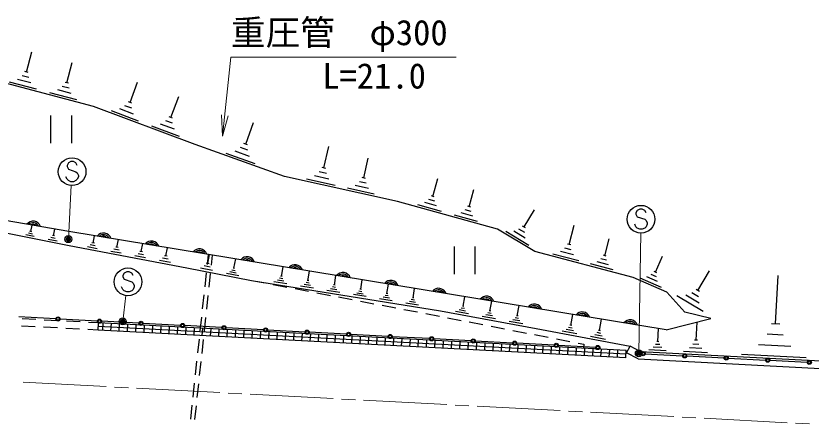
# Model space of a CAD drawing. Units: millimetres, scale not verified. Extents: x 40000 to 680000, y 20000 to 380000.
# Drawn here: x 279860 to 337227, y 295227 to 324800 of the extents above; entities that cross this region are included whole.
import ezdxf
from ezdxf.enums import TextEntityAlignment as Align

# ---------------------------------------------------------------- set-up
doc = ezdxf.new("R2010")
doc.units = ezdxf.units.MM
doc.header["$LTSCALE"] = 1000
doc.header["$PDMODE"] = 32
doc.header["$PDSIZE"] = 500
doc.linetypes.add('CHAIN', pattern=[18.5, 12, -1.5, 3.5, -1.5])
for name, color, linetype, lineweight in [('M-BGD', 7, 'Continuous', 25), ('M-BMK', 2, 'CHAIN', 13), ('M-STR-HTXT', 7, 'Continuous', 13), ('M-STR-STRC', 7, 'Continuous', 25)]:
    doc.layers.add(name, color=color, linetype=linetype, lineweight=lineweight)
doc.styles.add('ＭＳ ゴシック', font='')
doc.styles.get('ＭＳ ゴシック').set_extended_font_data('MS Gothic')

# ---------------------------------------------------------------- blocks, each defined once
blk = doc.blocks.new('open_arrow')
at = {"color": 0, "linetype": 'Continuous', "lineweight": -2}
blk.add_lwpolyline([(7.5, 1.25), (0, 0), (7.5, -1.25)], dxfattribs=at)

msp = doc.modelspace()

# ---------------------------------------------------------------- linework, layer by layer
at = {"layer": 'M-BGD'}
for p, q in [((280631, 320748), (281016, 322209)), ((283536, 319978), (283919, 321432)), ((280753, 320716), (280509, 320780)), ((280947, 319970), (279973, 320227)), ((280789, 320359), (280302, 320487)), ((281349, 319517), (279400, 320030)), ((283693, 319590), (283208, 319718)), ((283657, 319946), (283415, 320009)), ((288092, 318556), (288639, 320011)), ((284250, 318753), (282311, 319263)), ((283851, 319203), (282881, 319459)), ((291042, 317483), (291606, 318985)), ((288213, 318511), (287971, 318602)), ((288697, 317222), (286757, 317951)), ((288334, 317727), (287364, 318092)), ((288213, 318142), (287728, 318324)), ((282365, 317629), (282365, 315629)), ((283865, 317629), (283865, 315629)), ((291167, 317055), (290666, 317244)), ((291167, 317436), (290917, 317530)), ((291667, 316106), (289665, 316858)), ((291292, 316628), (290291, 317004)), ((296446, 315556), (297002, 317119)), ((296576, 315509), (296315, 315602)), ((296719, 314675), (295677, 315046)), ((296582, 315115), (296061, 315301)), ((302081, 313836), (302427, 315391)), ((297117, 314142), (295032, 314884)), ((304958, 313115), (305278, 314554)), ((302210, 313807), (301951, 313865)), ((302446, 313029), (301409, 313260)), ((302263, 313432), (301745, 313548)), ((302887, 312568), (300813, 313029)), ((305127, 312742), (304647, 312848)), ((305078, 313088), (304838, 313141)), ((309938, 311788), (310291, 313072)), ((283670, 309258), (264813, 312517)), ((305704, 311942), (303786, 312369)), ((305296, 312368), (304336, 312582)), ((312563, 311043), (312907, 312293)), ((310073, 311444), (309646, 311562)), ((310045, 311759), (309831, 311818)), ((310558, 310697), (308847, 311168)), ((310209, 311100), (309353, 311336)), ((312668, 311014), (312459, 311071)), ((313168, 309980), (311500, 310438)), ((312827, 310372), (311994, 310601)), ((312695, 310707), (312279, 310822)), ((316522, 309581), (317264, 310823)), ((281019, 309240), (280866, 309271)), ((280942, 309255), (281034, 309714)), ((282571, 308948), (282668, 309432)), ((326765, 302166), (283670, 309258)), ((316854, 308257), (315198, 309248)), ((316606, 308781), (315778, 309276)), ((316564, 309181), (316150, 309428)), ((316625, 309519), (316418, 309642)), ((319777, 308314), (320145, 309708)), ((281187, 308889), (280575, 309011)), ((281064, 309072), (280759, 309133)), ((282829, 308561), (282184, 308690)), ((282700, 308754), (282378, 308819)), ((282652, 308932), (282491, 308964)), ((285432, 308426), (285530, 308952)), ((287150, 308120), (287253, 308669)), ((322341, 307513), (322663, 308734)), ((285717, 308009), (285015, 308141)), ((285574, 308217), (285223, 308283)), ((285519, 308409), (285344, 308442)), ((287241, 308102), (287058, 308137)), ((288899, 307808), (289006, 308380)), ((290680, 307490), (290791, 308086)), ((311480, 308173), (311480, 306173)), ((312980, 308173), (312980, 306173)), ((319928, 307942), (319463, 308065)), ((319893, 308283), (319661, 308344)), ((287447, 307685), (286715, 307822)), ((287299, 307902), (286932, 307971)), ((289209, 307354), (288446, 307498)), ((289054, 307581), (288672, 307653)), ((288994, 307790), (288803, 307826)), ((290779, 307472), (290580, 307509)), ((293677, 306866), (293756, 307598)), ((293698, 306946), (293823, 307587)), ((293975, 306832), (294053, 307550)), ((320462, 307139), (318602, 307629)), ((320079, 307571), (319149, 307816)), ((322443, 307487), (322240, 307540)), ((291003, 307018), (290208, 307167)), ((290841, 307254), (290444, 307329)), ((293805, 306925), (293592, 306967)), ((295584, 306602), (295715, 307276)), ((322605, 306864), (321791, 307078)), ((322473, 307189), (322066, 307296)), ((325996, 306325), (326500, 307477)), ((294043, 306435), (293188, 306602)), ((293871, 306690), (293443, 306774)), ((295750, 306258), (295300, 306346)), ((295667, 306430), (295442, 306474)), ((295640, 306591), (295527, 306613)), ((299017, 306016), (299129, 306714)), ((300929, 305706), (301040, 306400)), ((322940, 306485), (321313, 306914)), ((326092, 306283), (325900, 306367)), ((329049, 305008), (329895, 306424)), ((293505, 305276), (293612, 306270)), ((293803, 305242), (293910, 306236)), ((295946, 306064), (295046, 306240)), ((299109, 305842), (298876, 305880)), ((299076, 306007), (298959, 306026)), ((302835, 305397), (302945, 306086)), ((304734, 305089), (304844, 305773)), ((326429, 305220), (324892, 305892)), ((326157, 305644), (325388, 305980)), ((326076, 305984), (325692, 306152)), ((334671, 302590), (334852, 306090)), ((296851, 305735), (297833, 305548)), ((298423, 305436), (299405, 305249)), ((299408, 305476), (298477, 305626)), ((299200, 305669), (298735, 305743)), ((301317, 305170), (300392, 305318)), ((301110, 305361), (300648, 305435)), ((301020, 305533), (300789, 305571)), ((300987, 305697), (300871, 305715)), ((302925, 305225), (302695, 305262)), ((302892, 305388), (302777, 305406)), ((306629, 304781), (306738, 305462)), ((293333, 303685), (293440, 304679)), ((293631, 303651), (293738, 304645)), ((299995, 305137), (300977, 304950)), ((301566, 304838), (302549, 304651)), ((303220, 304864), (302301, 305011)), ((303015, 305054), (302556, 305128)), ((305118, 304559), (304205, 304706)), ((304914, 304748), (304457, 304821)), ((304824, 304918), (304596, 304955)), ((304791, 305079), (304677, 305098)), ((306718, 304612), (306491, 304648)), ((306685, 304772), (306572, 304790)), ((308517, 304475), (308626, 305151)), ((329429, 303500), (327541, 304628)), ((329145, 304097), (328201, 304661)), ((329097, 304552), (328625, 304834)), ((329167, 304938), (328931, 305079)), ((303138, 304539), (304121, 304352)), ((304710, 304240), (305692, 304053)), ((307009, 304255), (306102, 304401)), ((306807, 304442), (306353, 304515)), ((308895, 303952), (307994, 304097)), ((308694, 304138), (308243, 304211)), ((308605, 304307), (308380, 304343)), ((308573, 304466), (308461, 304484)), ((312128, 303867), (312255, 304554)), ((314061, 303524), (314193, 304235)), ((306282, 303941), (307264, 303754)), ((307854, 303641), (308836, 303455)), ((312501, 303324), (311585, 303493)), ((312300, 303519), (311842, 303604)), ((312214, 303693), (311985, 303735)), ((312185, 303856), (312070, 303877)), ((314120, 303513), (314002, 303535)), ((316026, 303176), (316162, 303911)), ((281302, 302903), (280303, 302955)), ((293161, 302094), (293268, 303088)), ((293459, 302060), (293566, 303054)), ((309425, 303342), (310408, 303155)), ((310997, 303041), (311979, 302851)), ((314447, 302963), (313500, 303138)), ((314239, 303165), (313766, 303252)), ((314150, 303344), (313913, 303388)), ((316118, 302991), (315874, 303036)), ((316087, 303165), (315965, 303188)), ((319891, 302489), (320038, 303273)), ((321960, 302119), (322112, 302931)), ((326765, 302166), (330005, 302981)), ((281257, 302385), (280258, 302436)), ((282855, 302302), (281856, 302353)), ((282900, 302820), (281901, 302872)), ((284498, 302737), (283499, 302789)), ((285818, 302668), (285097, 302706)), ((285791, 302149), (285818, 302668)), ((323881, 300418), (285805, 302409)), ((323894, 300678), (285818, 302668)), ((286119, 302132), (286146, 302651)), ((286718, 302101), (286745, 302620)), ((287317, 302069), (287344, 302589)), ((287916, 302038), (287944, 302557)), ((288516, 302007), (288543, 302526)), ((289115, 301975), (289142, 302495)), ((289714, 301944), (289741, 302463)), ((290313, 301913), (290340, 302432)), ((290912, 301881), (290939, 302401)), ((291511, 301850), (291539, 302369)), ((292111, 301819), (292138, 302338)), ((312568, 302737), (313549, 302547)), ((314138, 302433), (315120, 302243)), ((316425, 302596), (315446, 302778)), ((316211, 302805), (315721, 302895)), ((319989, 302290), (319727, 302339)), ((319956, 302476), (319825, 302501)), ((328929, 301421), (328997, 302727)), ((334962, 302575), (334379, 302605)), ((284453, 302219), (283454, 302270)), ((285791, 302149), (285052, 302187)), ((323867, 300158), (285791, 302149)), ((292710, 301787), (292737, 302307)), ((293309, 301756), (293336, 302275)), ((293908, 301725), (293935, 302244)), ((294507, 301693), (294535, 302213)), ((295107, 301662), (295134, 302181)), ((295706, 301631), (295733, 302150)), ((296305, 301599), (296332, 302119)), ((296904, 301568), (296931, 302087)), ((297503, 301537), (297530, 302056)), ((298102, 301505), (298130, 302025)), ((298702, 301474), (298729, 301993)), ((299301, 301443), (299328, 301962)), ((299900, 301411), (299927, 301931)), ((300499, 301380), (300526, 301899)), ((301098, 301349), (301126, 301868)), ((301698, 301317), (301725, 301837)), ((302297, 301286), (302324, 301805)), ((302896, 301255), (302923, 301774)), ((315709, 302128), (316691, 301938)), ((317280, 301824), (318262, 301634)), ((320315, 301868), (319270, 302064)), ((320087, 302091), (319564, 302189)), ((322163, 301707), (321621, 301809)), ((322061, 301913), (321791, 301964)), ((322028, 302106), (321892, 302132)), ((326176, 301317), (326225, 302254)), ((335214, 301782), (334047, 301843)), ((292988, 300504), (293096, 301498)), ((293287, 300470), (293394, 301464)), ((303495, 301223), (303522, 301743)), ((304094, 301192), (304121, 301711)), ((304693, 301161), (304721, 301680)), ((305293, 301129), (305320, 301649)), ((305892, 301098), (305919, 301617)), ((306491, 301067), (306518, 301586)), ((307090, 301036), (307117, 301555)), ((307689, 301004), (307717, 301523)), ((308289, 300973), (308316, 301492)), ((308888, 300942), (308915, 301461)), ((309487, 300910), (309514, 301430)), ((310086, 300879), (310113, 301398)), ((310685, 300848), (310712, 301367)), ((311284, 300816), (311312, 301336)), ((311884, 300785), (311911, 301304)), ((312483, 300754), (312510, 301273)), ((313082, 300722), (313109, 301242)), ((313681, 300691), (313708, 301210)), ((318851, 301520), (319833, 301330)), ((320422, 301215), (320843, 301134)), ((322400, 301476), (321317, 301679)), ((326254, 301313), (326098, 301322)), ((329038, 301416), (328820, 301427)), ((314280, 300660), (314308, 301179)), ((314880, 300628), (314907, 301148)), ((315479, 300597), (315506, 301116)), ((316078, 300566), (316105, 301085)), ((316677, 300534), (316704, 301054)), ((317276, 300503), (317303, 301022)), ((317875, 300472), (317903, 300991)), ((318475, 300440), (318502, 300960)), ((319074, 300409), (319101, 300928)), ((319673, 300378), (319700, 300897)), ((320272, 300346), (320299, 300866)), ((320843, 301134), (320817, 300853)), ((320871, 300315), (320899, 300834)), ((321471, 300284), (321498, 300803)), ((322070, 300252), (322097, 300772)), ((322669, 300221), (322696, 300740)), ((323268, 300190), (323295, 300709)), ((323867, 300158), (323894, 300678)), ((323910, 300505), (324167, 300991)), ((324894, 300608), (324167, 300991)), ((326768, 300660), (325519, 300725)), ((326467, 300885), (325842, 300917)), ((326321, 301101), (326009, 301117)), ((329334, 300818), (328463, 300863)), ((329132, 301120), (328696, 301142)), ((335757, 300974), (333423, 301095)), ((324744, 300065), (323910, 300505)), ((329755, 300505), (328013, 300596)), ((336883, 300136), (332216, 300378)), ((292816, 298913), (292924, 299907)), ((293114, 298879), (293222, 299873)), ((292644, 297322), (292752, 298316)), ((292942, 297288), (293050, 298282)), ((292472, 295731), (292580, 296726)), ((292770, 295697), (292878, 296692))]:
    msp.add_line(p, q, dxfattribs=at)
for points in [[(307382, 311415), (299248, 313224), (292800, 315520), (285456, 318280), (272291, 321748)], [(264935, 311650), (270846, 310701), (278016, 309368), (283695, 308235), (292181, 306645), (296851, 305735), (310499, 303542), (317398, 302263), (324167, 300991)], [(330005, 302981), (328115, 303446), (326811, 304889), (324389, 305948), (317297, 307818), (314602, 309430), (307382, 311415)], [(324894, 300608), (338403, 299906), (416514, 295776)], [(324744, 300065), (338374, 299357), (416485, 295227)]]:
    msp.add_lwpolyline(points, dxfattribs=at)
for centre, radius, start, end in [((281094, 309433), 567, 18.26817, 142.1232), ((281094, 309433), 453, 26.22757, 134.16381), ((281094, 309433), 340, 41.85294, 118.53844), ((286180, 308575), 567, 18.72606, 142.58109), ((286180, 308575), 453, 26.68545, 134.62169), ((286180, 308575), 340, 42.31082, 118.99632), ((289634, 308007), 567, 18.72606, 142.58109), ((289634, 308007), 453, 26.68545, 134.62169), ((289634, 308007), 340, 42.31082, 118.99632), ((293087, 307438), 567, 18.72606, 142.58109), ((293087, 307438), 453, 26.68545, 134.62169), ((293087, 307438), 340, 42.31082, 118.99632), ((296541, 306870), 567, 18.72606, 142.58109), ((296541, 306870), 453, 26.68545, 134.62169), ((296541, 306870), 340, 42.31082, 118.99632), ((299994, 306301), 567, 18.72606, 142.58109), ((299994, 306301), 453, 26.68545, 134.62169), ((299994, 306301), 340, 42.31082, 118.99632), ((303448, 305733), 567, 18.72606, 142.58109), ((303448, 305733), 453, 26.68545, 134.62169), ((303448, 305733), 340, 42.31082, 118.99632), ((306901, 305165), 567, 18.72606, 142.58109), ((306901, 305165), 453, 26.68545, 134.62169), ((306901, 305165), 340, 42.31082, 118.99632), ((310355, 304596), 567, 18.72606, 142.58109), ((310355, 304596), 453, 26.68545, 134.62169), ((310355, 304596), 340, 42.31082, 118.99632), ((313808, 304028), 567, 18.72606, 142.58109), ((313808, 304028), 453, 26.68545, 134.62169), ((313808, 304028), 340, 42.31082, 118.99632), ((317262, 303459), 567, 18.72606, 142.58109), ((317262, 303459), 453, 26.68545, 134.62169), ((317262, 303459), 340, 42.31082, 118.99632), ((320715, 302891), 567, 18.72606, 142.58109), ((320715, 302891), 453, 26.68545, 134.62169), ((320715, 302891), 340, 42.31082, 118.99632), ((324169, 302323), 567, 18.72606, 142.58109), ((324169, 302323), 453, 26.68545, 134.62169), ((324169, 302323), 340, 42.31082, 118.99632)]:
    msp.add_arc(centre, radius, start, end, dxfattribs=at)
at = {"layer": 'M-BMK'}
for p, q in [((280381, 298392), (286373, 298074)), ((286972, 298043), (287971, 297990)), ((288570, 297958), (294561, 297641)), ((295161, 297609), (296159, 297556)), ((296758, 297524), (302750, 297207)), ((303349, 297176), (304348, 297123)), ((304947, 297091), (310938, 296774)), ((311538, 296742), (312536, 296689)), ((313135, 296657), (319127, 296340)), ((319726, 296308), (320725, 296255)), ((321324, 296224), (327315, 295907)), ((327915, 295875), (328913, 295822)), ((329512, 295790), (335504, 295473)), ((336103, 295441), (337102, 295388))]:
    msp.add_line(p, q, dxfattribs=at)
at = {"layer": 'M-STR-HTXT'}
for p, q in [((283643, 308705), (283835, 312602)), ((324797, 300474), (324936, 309158)), ((287567, 302775), (287797, 304638))]:
    msp.add_line(p, q, dxfattribs=at)
msp.add_lwpolyline([(294774, 316139), (295373, 321837), (311623, 321837)], dxfattribs=at)
at = {"layer": 'M-STR-STRC'}
for p, q in [((283642, 314206), (283551, 314024)), ((283551, 314024), (283551, 313933)), ((283551, 313933), (283642, 313751)), ((283824, 314297), (283642, 314206)), ((284006, 314297), (283824, 314297)), ((284188, 314206), (284006, 314297)), ((284279, 314024), (284188, 314206)), ((283642, 313751), (284188, 313570)), ((284188, 313570), (284279, 313479)), ((284279, 313479), (284369, 313297)), ((284369, 313297), (284369, 313206)), ((283551, 313024), (283460, 313206)), ((283642, 312933), (283551, 313024)), ((283824, 312842), (283642, 312933)), ((284006, 312842), (283824, 312842)), ((284188, 312933), (284006, 312842)), ((284279, 313024), (284188, 312933)), ((284369, 313206), (284279, 313024)), ((324683, 310779), (324592, 310597)), ((324592, 310597), (324592, 310506)), ((324592, 310506), (324683, 310324)), ((324865, 310870), (324683, 310779)), ((325047, 310870), (324865, 310870)), ((325229, 310779), (325047, 310870)), ((325319, 310597), (325229, 310779)), ((324683, 310324), (325229, 310142)), ((325229, 310142), (325319, 310051)), ((325319, 310051), (325410, 309870)), ((325410, 309870), (325410, 309779)), ((324592, 309597), (324501, 309779)), ((324683, 309506), (324592, 309597)), ((324865, 309415), (324683, 309506)), ((325047, 309415), (324865, 309415)), ((325229, 309506), (325047, 309415)), ((325319, 309597), (325229, 309506)), ((325410, 309779), (325319, 309597)), ((287853, 306353), (287671, 306262)), ((288035, 306353), (287853, 306353)), ((288217, 306262), (288035, 306353)), ((287671, 306262), (287580, 306080)), ((287580, 306080), (287580, 305989)), ((287580, 305989), (287671, 305808)), ((287671, 305808), (288217, 305626)), ((288308, 306080), (288217, 306262)), ((287580, 305080), (287489, 305262)), ((288217, 305626), (288308, 305535)), ((288308, 305535), (288398, 305353)), ((288398, 305262), (288308, 305080)), ((288398, 305353), (288398, 305262)), ((287671, 304989), (287580, 305080)), ((287853, 304898), (287671, 304989)), ((288035, 304898), (287853, 304898)), ((288217, 304989), (288035, 304898)), ((288308, 305080), (288217, 304989)), ((282744, 302960), (280061, 303102)), ((285740, 302801), (283043, 302944)), ((288735, 302642), (286039, 302785)), ((291731, 302483), (289035, 302626)), ((294727, 302325), (292031, 302468)), ((297723, 302166), (295027, 302309)), ((300719, 302007), (298022, 302150)), ((303714, 301848), (301018, 301991)), ((306710, 301689), (304014, 301832)), ((309706, 301530), (307010, 301673)), ((312702, 301371), (310006, 301514)), ((315698, 301213), (313001, 301356)), ((318693, 301054), (315997, 301197)), ((321689, 300895), (318993, 301038)), ((325262, 300438), (327959, 300298)), ((328258, 300283), (330955, 300143)), ((331254, 300127), (333951, 299987)), ((334250, 299972), (336946, 299832))]:
    msp.add_line(p, q, dxfattribs=at)
for centre, radius in [((283915, 313570), 1000), ((324956, 310142), 1000), ((283643, 308705), 150), ((283643, 308705), 120), ((283643, 308705), 90), ((283643, 308705), 60), ((283643, 308705), 30), ((283643, 308705), 20), ((287944, 305626), 1000), ((282894, 302952), 150), ((282894, 302952), 120), ((282894, 302952), 100), ((282894, 302952), 100), ((282894, 302952), 100), ((282894, 302952), 100), ((285889, 302793), 150), ((285889, 302793), 120), ((287567, 302775), 150), ((285889, 302793), 100), ((285889, 302793), 100), ((285889, 302793), 100), ((285889, 302793), 100), ((287567, 302775), 120), ((287567, 302775), 90), ((287567, 302775), 60), ((287567, 302775), 30), ((287567, 302775), 20), ((288885, 302634), 150), ((288885, 302634), 120), ((288885, 302634), 100), ((288885, 302634), 100), ((288885, 302634), 100), ((288885, 302634), 100), ((291881, 302476), 150), ((291881, 302476), 120), ((291881, 302476), 100), ((291881, 302476), 100), ((291881, 302476), 100), ((291881, 302476), 100), ((294877, 302317), 150), ((294877, 302317), 120), ((294877, 302317), 100), ((294877, 302317), 100), ((294877, 302317), 100), ((294877, 302317), 100), ((297873, 302158), 150), ((297873, 302158), 120), ((297873, 302158), 100), ((297873, 302158), 100), ((297873, 302158), 100), ((297873, 302158), 100), ((300868, 301999), 150), ((300868, 301999), 120), ((300868, 301999), 100), ((300868, 301999), 100), ((300868, 301999), 100), ((300868, 301999), 100), ((303864, 301840), 150), ((303864, 301840), 120), ((303864, 301840), 100), ((303864, 301840), 100), ((303864, 301840), 100), ((303864, 301840), 100), ((306860, 301681), 150), ((306860, 301681), 120), ((306860, 301681), 100), ((306860, 301681), 100), ((306860, 301681), 100), ((306860, 301681), 100), ((309856, 301522), 150), ((309856, 301522), 120), ((309856, 301522), 100), ((309856, 301522), 100), ((309856, 301522), 100), ((309856, 301522), 100), ((312852, 301363), 150), ((312852, 301363), 120), ((312852, 301363), 100), ((312852, 301363), 100), ((312852, 301363), 100), ((312852, 301363), 100), ((315847, 301205), 150), ((315847, 301205), 120), ((315847, 301205), 100), ((315847, 301205), 100), ((315847, 301205), 100), ((315847, 301205), 100), ((318843, 301046), 150), ((318843, 301046), 120), ((318843, 301046), 100), ((318843, 301046), 100), ((318843, 301046), 100), ((318843, 301046), 100), ((321839, 300887), 150), ((321839, 300887), 120), ((321839, 300887), 100), ((321839, 300887), 100), ((321839, 300887), 100), ((321839, 300887), 100), ((324797, 300474), 150), ((324797, 300474), 120), ((324797, 300474), 90), ((324797, 300474), 60), ((324797, 300474), 30), ((324797, 300474), 20), ((325112, 300446), 150), ((325112, 300446), 120), ((325112, 300446), 100), ((325112, 300446), 100), ((325112, 300446), 100), ((325112, 300446), 100), ((328108, 300290), 150), ((328108, 300290), 120), ((328108, 300290), 100), ((328108, 300290), 100), ((328108, 300290), 100), ((328108, 300290), 100), ((331104, 300135), 150), ((331104, 300135), 120), ((331104, 300135), 100), ((331104, 300135), 100), ((331104, 300135), 100), ((331104, 300135), 100), ((334100, 299980), 150), ((334100, 299980), 120), ((334100, 299980), 100), ((334100, 299980), 100), ((334100, 299980), 100), ((334100, 299980), 100), ((337096, 299824), 150), ((337096, 299824), 120), ((337096, 299824), 100), ((337096, 299824), 100), ((337096, 299824), 100), ((337096, 299824), 100)]:
    msp.add_circle(centre, radius, dxfattribs=at)
for p in [(283643, 308705), (287567, 302775), (324797, 300474)]:
    msp.add_point(p, dxfattribs=at)

# ---------------------------------------------------------------- block references
at = {"layer": 'M-STR-HTXT', "xscale": 200, "yscale": 200, "rotation": 84}
msp.add_blockref('open_arrow', (294774, 316139), dxfattribs=at)

# ---------------------------------------------------------------- texts
at = {"layer": 'M-STR-HTXT', "style": 'ＭＳ ゴシック'}
for s, p in [('重圧管\u3000φ300', (295373, 322137)), ('L=21.0', (301961, 319011))]:
    msp.add_text(s, height=1833, dxfattribs=at).set_placement(p, align=Align.BOTTOM_LEFT)

doc.saveas('drawing.dxf')
